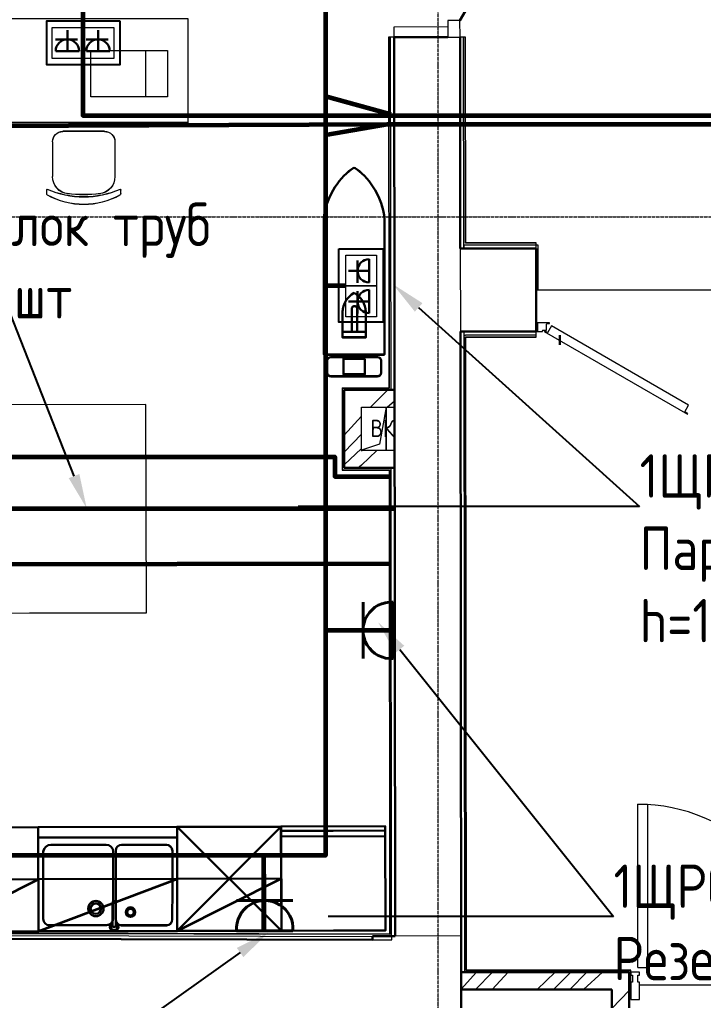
# Model space of a CAD drawing. Header units: millimetres. Extents: x -32 to 417638015, y -35 to 175284279.
# Drawn here: x 416262342 to 416266283, y 175240130 to 175245781 of the extents above; entities that cross this region are included whole.
import ezdxf
from ezdxf import colors
from ezdxf.entities.mleader import LeaderData, LeaderLine
from ezdxf.math import Vec2, Vec3

# ---------------------------------------------------------------- set-up
doc = ezdxf.new("R2010")
doc.units = ezdxf.units.MM
doc.linetypes.add('ADSK_Линия сетки', pattern=[25, 20, -2.5, 0, -2.5])
doc.linetypes.add('ADSK_Штриховая_ш3 п1_5', pattern=[4.5, 3, -1.5])
for name, color, linetype, lineweight in [('_ЭМ_В полу', 26, 'Кабель в трубе', 60), ('_ЭМ_гофра', 5, 'Continuous', 60), ('_ЭМ_ТХобщее_слой', 7, 'Continuous', 30), ('Аннотация', 7, 'Continuous', 18), ('Витраж', 7, 'Continuous', 9), ('Двери', 7, 'Continuous', 9), ('Обобщенные модели', 7, 'Continuous', 18), ('Оси', 253, 'Continuous', 9), ('Перекрытие', 7, 'Continuous', 18), ('Стены внутренние', 7, 'Continuous', 18), ('Стены несущие', 7, 'Continuous', 30), ('Стены отделка', 7, 'Continuous', 30), ('Стены штриховка', 7, 'Continuous', 9), ('ТХ', 5, 'Continuous', 0), ('ШТРИХОВКА', 252, 'Continuous', 15), ('Электро', 250, 'Continuous', 25), ('ЭМ', 5, 'Continuous', 40), ('ЭОМ_Кабель для СУП', 150, 'Continuous', 9)]:
    doc.layers.add(name, color=color, linetype=linetype, lineweight=lineweight)
for name, color, linetype in [('_ЭМ_Надписи', 7, 'Continuous'), ('ВНУТРЯНКА', 1, 'Continuous'), ('ЭОМ_Лотки рабочие', 5, 'Continuous')]:
    doc.layers.add(name, color=color, linetype=linetype)
doc.layers.add('PDF _ЭОМ _розетки', color=7, linetype='Continuous', true_color=0xeb0000)
doc.layers.add('Линии', color=7, linetype='Continuous', lineweight=9, true_color=0x00a600)
doc.styles.add('GOST Common_5', font='GOST_Common.ttf', dxfattribs={"width": 0.9, "height": 200})
doc.styles.add('ЭОМ', font='isocpeur.ttf', dxfattribs={"width": 0.85, "height": 250})
doc.linetypes.add('Кабель в трубе', pattern='A,8,[133,ltypeshp.shx,S=1,R=0,X=10,Y=1.3],-3,[130,ltypeshp.shx,S=1.5,R=-45,X=-1.5,Y=0],8', length=19)
pattern_1 = [(45, (-31496.66335460375, 188.9018102923583), (-269.4076836320746, 269.4076836320746), []), (45, (-31406.86075460375, 188.9018102923583), (-269.4076836320746, 269.4076836320746), []), (45, (-31317.05815460374, 188.9018102923583), (-269.4076836320746, 269.4076836320746), []), (45, (-31227.25535460375, 188.9018102923583), (-269.4076836320746, 269.4076836320746), [])]

# ---------------------------------------------------------------- blocks, each defined once
blk = doc.blocks.new('Стул ученич штабелир №5-7')
at = {"color": 0, "linetype": 'ByBlock', "lineweight": -2}
for p, q in [((-120.064222017827, -6.874120663269423e-05), (120.064222017827, 6.874120663269423e-05)), ((-120.0642220180016, -6.874130849610083e-05), (120.0642220177106, 6.874110476928763e-05)), ((-179.935777982173, -59.99993125879337), (-179.935777982173, -260.3112319844695)), ((-179.9357779823476, -59.99993125888795), (-179.9357779823476, -260.3112319845714)), ((180.064222017827, -59.99993125879337), (180.064222017827, -260.3112319844695)), ((180.0642220177106, -59.99993125888795), (180.0642220177106, -260.3112319845714)), ((-213.4357779821148, -359.0004116515302), (-213.4357779821148, -337.3406056039639)), ((-213.4357779822894, -359.0004116516247), (-213.4357779822894, -337.3406056040585)), ((213.564222017827, -359.0004116515302), (213.564222017827, -337.3406056039639)), ((213.5642220176524, -359.0004116516247), (213.5642220176524, -337.3406056040585))]:
    blk.add_line(p, q, dxfattribs=at)
for centre, radius, start, end in [((-119.9357779822312, -59.99993125879337), 60.00000000000227, 90, 180), ((-119.9357779823476, -59.99993125885157), 59.99999999995964, 90, 180), ((120.0642220178852, -59.99993125879337), 60.00000000000227, 0, 90), ((120.0642220177106, -59.99993125885157), 59.99999999995964, 0, 90), ((-79.93577798217302, -260.3112319844549), 100.0000000000176, 180, 264.2584419996841), ((-79.93577798234764, -260.3112319845568), 100.0000000000176, 180, 264.2584419996841), ((80.06422201782698, -260.3112319844549), 100.0000000000176, 275.7415580003159, 0), ((80.06422201765236, -260.3112319845568), 100.0000000000176, 275.7415580003159, 0), ((-210.435777982173, -337.3406056039494), 2.999999999983853, 63.89783268162118, 180), ((-210.4357779823476, -337.340605604044), 2.999999999983853, 63.89783268162118, 180), ((0.06422201782697812, 142.3201924452005), 520.8201237039044, 246.3195110063149, 293.6804889936851), ((0.06422201765235513, 142.3201924450987), 520.8201237039044, 246.3195110063149, 293.6804889936851), ((210.564222017827, -337.3406056039494), 2.999999999983853, 0, 116.1021673183788), ((210.5642220176524, -337.340605604044), 2.999999999983853, 0, 116.1021673183788), ((-203.435777982173, -359.0004116515447), 9.999999999989248, 180, 238.068250632605), ((-203.4357779823476, -359.0004116516466), 9.999999999989248, 180, 238.068250632605), ((0.06422201782697812, 9.04909030158342), 430.5490215606072, 240.9916647866204, 299.0083352133797), ((0.06422201765235513, 9.049090301488832), 430.5490215606072, 240.9916647866204, 299.0083352133797), ((0.06422201782697812, 435.5341415462426), 800.3966485555333, 263.2469772545854, 276.7530227454146), ((0.06422201765235513, 435.5341415461407), 800.3966485555333, 263.2469772545854, 276.7530227454146), ((203.564222017827, -359.0004116515447), 9.999999999989248, 301.931749367395, 0), ((203.5642220176524, -359.0004116516466), 9.999999999989248, 301.931749367395, 0)]:
    blk.add_arc(centre, radius, start, end, dxfattribs=at)
blk = doc.blocks.new('ТХ 1 этаж.')
at = {"color": 252, "true_color": 0x939598}
for p, q in [((6753.466182614153, 11577.13140410499), (6753.466182614153, 10785.42958492355)), ((7103.466182614153, 10785.42958492355), (7103.466182614153, 11577.13140410499)), ((6753.466182614153, 10785.42958492355), (7103.466182614153, 10785.42958492355)), ((6773.466182614153, 10750.42958492355), (6773.466182614153, 10680.42958492355)), ((6793.466182614153, 10770.42958492355), (7063.466182614153, 10770.42958492355)), ((7083.466182614153, 10680.42958492355), (7083.466182614153, 10750.42958492355)), ((6793.466182614153, 10660.42958492355), (7063.466182614153, 10660.42958492355)), ((6509.034871839598, 7465.264304402866), (5907.679251192269, 8063.905613966344)), ((6507.677716297665, 8065.262769508292), (5909.036406734202, 7463.907148860919)), ((5107.817013272594, 8002.096226733236), (5907.81496674646, 8003.905767455813)), ((4509.039988154967, 7460.740452596452), (5108.359875489405, 7762.096840691054)), ((5109.038453260335, 7462.0976081384), (5908.357828963242, 7763.906381413632)), ((5909.036406734202, 7463.907148860919), (6508.356294068639, 7765.263536955579))]:
    blk.add_line(p, q, dxfattribs=at)
for points in [[(6995.966186752019, 11031.30959849758), (6995.966186752019, 10885.42958592577), (6860.966186752019, 10885.42958592577), (6860.966186752019, 11031.30959849758)], [(6915.979132612643, 10885.42958592577), (6944.907763143477, 10885.42958592577)]]:
    blk.add_lwpolyline(points, dxfattribs=at)
blk.add_lwpolyline([(6944.907763143477, 10917.09588932199), (6944.907763143477, 11054.15318637295, 0.414213562373095), (6934.907763143477, 11064.15318637295), (6925.979132612643, 11064.15318637295, 0.414213562373095), (6915.979132612643, 11054.15318637295), (6915.979132612643, 10917.09588932199)], format="xyb", dxfattribs=at)
for points in [[(6995.966186752019, 10885.42958592577), (6995.966186752019, 10917.09588932199), (6860.966186752019, 10917.09588932199), (6860.966186752019, 10885.42958592577)], [(6990.557854855841, 10761.37556630687), (6990.557854855841, 10672.25546002702), (6866.374510372465, 10672.25546002702), (6866.374510372465, 10761.37556630687)], [(6946.966182614153, 10785.42958492355), (6946.966182614153, 10770.42958492355), (6909.966182614153, 10770.42958492355), (6909.966182614153, 10785.42958492355)], [(4509.039988154967, 7460.740452596452), (5109.038453260378, 7462.097608138341), (5107.681297718445, 8062.096073243767), (4507.682832613034, 8060.738917701819)], [(5109.038453260335, 7462.0976081384), (5107.681297718402, 8062.096073243767), (5907.679251192269, 8063.905613966344), (5909.036406734202, 7463.907148860977)], [(6509.034871839598, 7465.264304402866), (5909.036406734202, 7463.907148860919), (5907.679251192269, 8063.905613966344), (6507.677716297665, 8065.262769508292)], [(6509.481168019818, 7465.265313894372), (7109.475028449262, 7467.979618034558), (7106.760724309032, 8067.973478464002), (6506.766863879588, 8065.259174323815)], [(6507.987921284774, 8008.079646329221), (6507.843115702592, 8040.088756499579), (7106.874612118365, 8042.798707014241), (7107.019417700532, 8010.789596843882)], [(4509.039988154967, 7460.740452596452), (5109.038453260378, 7462.097608138341), (5108.359875489405, 7762.096840691054), (4508.361410384008, 7760.739685149165)], [(5109.038453260335, 7462.0976081384), (5909.036406734202, 7463.907148860977), (5908.357828963242, 7763.906381413632), (5108.359875489376, 7762.096840691054)], [(5909.036406734202, 7463.907148860919), (6509.034871839598, 7465.264304402866), (6508.356294068639, 7765.263536955579), (5908.357828963242, 7763.906381413632)]]:
    blk.add_lwpolyline(points, close=True, dxfattribs=at)
at = {"color": 252, "linetype": 'Continuous', "true_color": 0x939598}
blk.add_lwpolyline([(5136.538337029371, 7706.684507074649, 0.0001136352130638033), (5136.379483416749, 7533.086575068417, 0.411199257868114), (5172.598986289537, 7496.925740094332), (5501.147000890734, 7497.143635854009, 0.3957192167608896), (5539.697507216668, 7533.473595481482), (5539.85457869395, 7707.85940956563), (5539.980730121228, 7837.860902901972), (5540.031752658906, 7919.801173650776, 0.41396727108333), (5498.864162618134, 7960.678133044043), (5180.243462199287, 7960.482692190737, 0.3904183178297725), (5136.815809574444, 7920.727527652634, 0.0002415409670004413), (5136.743276664449, 7836.686178624514, 0.0001515129193359403)], format="xyb", close=True, dxfattribs=at)
for points in [[(5880.595625368966, 7925.561451223912, 0.4066746824872789), (5846.821527163542, 7960.414674021478), (5588.39442345596, 7960.618015675049, 0.4138422312534751), (5554.539006410385, 7926.924963049067), (5554.477166310695, 7838.156321553397), (5554.351014883301, 7708.154828216997), (5554.200477902734, 7530.880113180261, 0.4136190853459641), (5587.972199927579, 7497.07739982038), (5846.425566371094, 7496.874117571046, 0.4140040084168199), (5880.254720680619, 7530.567110792501), (5880.427362081202, 7709.680276749074), (5880.527844817698, 7839.419083321467), (5880.595625368966, 7925.561451223912)], [(5555.422217692685, 7495.673256890499), (5555.419431611212, 7624.623943766986, 0.4144736852576604), (5545.417018251173, 7634.581209662603, 0.4139284312788862), (5535.433489576608, 7624.578736931377), (5535.436275648302, 7495.628050054831)], [(5535.429865902232, 7510.072614219505, 0.2950513068089533), (5520.931398064393, 7487.453751219204, 0.4126391178060672), (5545.489776900693, 7463.084831218293, 0.4126391186460261), (5569.937663316246, 7487.564600043581, 0.2898535514927833), (5555.442070681485, 7510.117880462145)], [(5535.418454280589, 7503.506870855403, 0.2581376305720115), (5526.709199929624, 7487.466820212081, 0.4132083763310135), (5545.476707907481, 7468.862633117998, 0.4132083756938372), (5564.15986142795, 7487.551531050354, 0.257529861167619), (5555.43065907422, 7503.552137074759)]]:
    blk.add_lwpolyline(points, format="xyb", dxfattribs=at)
blk.add_lwpolyline([(5543.438562771233, 7487.504660888284), (5547.430498632923, 7487.513690374501)], dxfattribs=at)
for centre, radius in [((5439.641550988672, 7592.741159287805), 43.99869110545751), ((5439.551857117665, 7592.756331925455), 30.0948177285818), ((5639.248740397408, 7572.592468883551), 27.6006045531858), ((5639.276568830639, 7572.488980213762), 18.83031409954583)]:
    blk.add_circle(centre, radius, dxfattribs=at)
at = {"color": 252, "true_color": 0x939598}
for centre, radius, start, end in [((7173.507952178305, 11519.20656544284), 424.0169514317633, 127.3378350070388, 172.1482866530162), ((6928.466182614153, 11840.42958492355), 20, 52.66216499296117, 127.3378350070388), ((6683.424413050001, 11519.20656544284), 424.0169514317633, 7.851713346983841, 52.66216499296117), ((6988.293912102876, 11027.98380421801), 127.3711527563243, 118.0155875351158, 178.5037760693359), ((6868.63846137136, 11027.98380421801), 127.3711527563243, 1.496223930664044, 61.98441246488424), ((6793.466182614153, 10750.42958492355), 20, 90, 180), ((7063.466182614153, 10750.42958492355), 20, 0, 90), ((6793.466182614153, 10680.42958492355), 20, 180, 270), ((7063.466182614153, 10680.42958492355), 20, 270, 0)]:
    blk.add_arc(centre, radius, start, end, dxfattribs=at)
at = {"color": 252, "linetype": 'Continuous', "true_color": 0x939598}
for points in [[(5588.39442345596, 7960.618015675049), (5588.341897984094, 7960.617896865995), (5588.315635248146, 7960.617837461468), (5588.289372512212, 7960.617778057)], [(5543.438562771233, 7487.504660888284), (5539.025829089427, 7487.757308289292), (5535.446374415798, 7491.163384946412), (5535.436275648302, 7495.628050054831)], [(5547.456761368856, 7487.513749779027), (5547.430498632923, 7487.513690374501), (5547.430498632923, 7487.513690374733), (5547.430498632923, 7487.513690374617)], [(5555.422217692685, 7495.673256890499), (5555.432316460166, 7491.20859178208), (5551.868901005379, 7487.523729737615), (5547.45676136874, 7487.513749779144)]]:
    blk.add_open_spline(points, degree=3, dxfattribs=at)
at = {"layer": 'ТХ', "color": 252, "true_color": 0x939598}
blk.add_line((5729.617374720066, 9897.975517824874), (3029.624281745768, 9891.868317886197), dxfattribs=at)
for points in [[(4769.832399498555, 12721.8641480892), (5969.832399498555, 12721.8641480892), (5969.832399498555, 12121.8641480892), (4769.832399498555, 12121.8641480892)], [(5730.974530262014, 9297.977052719507), (5728.260219178119, 10497.9739829303), (3028.26712620382, 10491.86678299156), (3030.981437287715, 9291.869852780772)]]:
    blk.add_lwpolyline(points, close=True, dxfattribs=at)
at = {"layer": 'ТХ', "color": 252, "lineweight": 0, "true_color": 0x939598}
blk.add_lwpolyline([(5411.275268805606, 12538.31285881263), (5853.275268805606, 12538.31285881263), (5853.275268805606, 12271.31285881263), (5411.275268805606, 12271.31285881263), (5411.275268805606, 12538.31285881263), (5726.275268805606, 12538.31285881263), (5726.275268805606, 12271.31285881263)], dxfattribs=at)
at = {"layer": 'ТХ', "color": 252, "lineweight": 0, "true_color": 0x939598, "xscale": -1}
blk.add_blockref('Стул ученич штабелир №5-7', (5369.832399498555, 12071.8641480892), dxfattribs=at)
blk = doc.blocks.new('1 этаж')
at = {"layer": 'Стены внутренние', "lineweight": 9}
h = blk.add_hatch(dxfattribs=at)
h.set_pattern_fill('ANSI34', color=8, scale=20, style=0)
h.set_pattern_definition(pattern_1)
h.paths.add_polyline_path([(14.36446259150398, 12136.98267858086), (304.5714353705698, 12136.98267858086), (304.685746905423, 12036.98267858081), (114.3644625914749, 12036.98267858081), (114.3644625914749, 11686.98267858073), (14.36446259150398, 11686.98267858073)])
h = blk.add_hatch(dxfattribs=at)
h.set_pattern_fill('ANSI34', color=8, scale=20, style=0)
h.set_pattern_definition(pattern_1)
h.paths.add_polyline_path([(305.0858372773218, 11686.98267858073), (304.9715257424978, 11786.98267858077), (114.3644625914749, 11786.98267858076), (114.3644625914749, 11686.98267858073)])
h = blk.add_hatch(dxfattribs=at)
h.set_pattern_fill('ANSI34', color=8, scale=20, style=0)
h.set_pattern_definition(pattern_1)
h.paths.add_polyline_path([(1111.24950280902, 8680.912750964773), (1556.768156856095, 8680.912750964773), (1556.768156856095, 8780.912750964777), (688.711031371844, 8780.91275096482), (688.7252461630269, 8680.912750964773), (1006.374941675866, 8680.912750964773)])
h = blk.add_hatch(dxfattribs=at)
h.set_pattern_fill('ANSI34', color=8, scale=20, style=0)
h.set_pattern_definition(pattern_1)
h.paths.add_polyline_path([(1556.768156856095, 7713.901810292336), (1656.768156856124, 7713.901810292336), (1656.768156856124, 8780.912750964777), (1556.768156856095, 8780.912750964777), (1556.768156856095, 8186.075984371604)])
at = {"layer": 'Витраж', "color": 8, "lineweight": 18}
for p, q in [((1717.128156856133, 8780.912750964771), (1667.12815685611, 8780.912750964771)), ((1667.12815685611, 8780.912750964771), (1667.12815685611, 8763.912750964759)), ((1667.12815685611, 8763.912750964759), (1677.128156856142, 8763.912750964759)), ((1677.128156856142, 8763.912750964759), (1677.128156856142, 8723.912750964768)), ((1707.128156856101, 8763.912750964759), (1717.128156856133, 8763.912750964759)), ((1707.128156856101, 8723.912750964768), (1707.128156856101, 8763.912750964759)), ((1717.128156856133, 8763.912750964759), (1717.128156856133, 8780.912750964771)), ((1677.128156856142, 8723.912750964768), (1667.12815685611, 8723.912750964768)), ((1667.12815685611, 8723.912750964768), (1667.12815685611, 8623.912750964791)), ((1717.128156856133, 8723.912750964768), (1707.128156856101, 8723.912750964768)), ((1717.128156856133, 8623.912750964791), (1717.128156856133, 8723.912750964768)), ((1667.12815685611, 8623.912750964791), (1717.128156856133, 8623.912750964791))]:
    blk.add_line(p, q, dxfattribs=at)
at = {"layer": 'Двери', "color": 8, "lineweight": 30}
blk.add_line((682.1388049529822, 14265.27069122632), (939.1288040774667, 14711.56783478653), dxfattribs=at)
at = {"layer": 'Двери', "color": 8}
for p, q in [((682.1388049529822, 14265.27069122632), (612.1388506878865, 14265.19067320422)), ((612.1388506878865, 14265.19067320422), (612.2474465750265, 14170.19073527301)), ((682.2474008401223, 14170.27075329511), (682.1388049529822, 14265.27069122632)), ((612.2474465750265, 14170.19073527301), (682.2474008401223, 14170.27075329511)), ((1121.249502809028, 12522.68461963073), (1121.249502809028, 12472.68461963073)), ((1197.420565659575, 12522.68461963073), (1121.249502809028, 12522.68461963073)), ((1131.249502809115, 12522.68461963073), (1121.249502809027, 12522.68461963073)), ((1121.249502809027, 12522.68461963073), (1121.249502809027, 12472.68461963073)), ((1131.249502809115, 12472.68461963073), (1131.249502809115, 12522.68461963073)), ((1181.249502809027, 12480.65651720975), (1181.249502809027, 12516.18361795647)), ((1183.750504483167, 12518.68461963061), (1197.420565659575, 12518.68461963061)), ((1209.320010884836, 12505.55287711805), (1186.820010884825, 12466.58173394776)), ((1197.420565659575, 12518.68461963061), (1197.420565659575, 12522.68461963073)), ((2000.001204539901, 12049.05287711783), (1209.320010884836, 12505.55287711805)), ((1121.249502809028, 12472.68461963073), (1157.420565659576, 12472.68461963073)), ((1121.249502809027, 12472.68461963073), (1131.249502809115, 12472.68461963073)), ((1157.420565659576, 12472.68461963073), (1157.420565659576, 12478.1336306607)), ((1159.943452208627, 12480.65651720975), (1181.249502809027, 12480.65651720975)), ((1169.499502809139, 12476.58173394776), (1167.249502809138, 12472.68461963073)), ((1167.249502809138, 12472.68461963073), (1992.571712615575, 11996.1846196305)), ((1186.820010884825, 12466.58173394776), (1169.499502809139, 12476.58173394776)), ((1977.50120453989, 12010.08173394754), (2000.001204539901, 12049.05287711783)), ((1994.821712615576, 12000.08173394753), (1977.50120453989, 12010.08173394754)), ((1992.571712615575, 11996.1846196305), (1994.821712615576, 12000.08173394753)), ((1707.128156856139, 9748.912750964759), (1762.128156856131, 9748.912750964759)), ((1707.128156856139, 8808.91275096477), (1707.128156856139, 9748.912750964759)), ((1762.128156856131, 9748.912750964759), (1762.128156856131, 8808.91275096477)), ((1707.128156856139, 8808.91275096477), (1762.128156856131, 8808.91275096477))]:
    blk.add_line(p, q, dxfattribs=at)
for centre, radius, start, end in [((1183.750504483167, 12516.18361795647), 2.501001674139161, 90, 180), ((1159.943452208627, 12478.1336306607), 2.522886549050668, 90, 180), ((1707.128156856137, 8763.912750964762), 984.9999999999973, 0, 90)]:
    blk.add_arc(centre, radius, start, end, dxfattribs=at)
at = {"layer": 'Линии', "color": 8, "linetype": 'ADSK_Штриховая_ш3 п1_5', "lineweight": 30}
blk.add_line((1257.001159260195, 12452.6846196317), (1257.001159260195, 12397.16963488349), dxfattribs=at)
at = {"layer": 'Обобщенные модели', "color": 8}
for p, q in [((256.2792775709525, 12036.98267858079), (218.7792775709596, 11824.48267858079)), ((256.2792775709525, 12036.98267858079), (256.2792775709525, 11786.98267858079)), ((256.2792775709525, 11786.98267858079), (256.2792775709525, 12036.98267858079)), ((218.7792775709596, 11824.48267858079), (114.3644625914957, 11789.6777402543))]:
    blk.add_line(p, q, dxfattribs=at)
for radius, start, end in [(2.500000000000002, 0, 180), (2.499999999999998, 120.0000000000103, 180), (2.500000000000002, 180, 0), (2.499999999999999, 239.9999999999897, 345.0000000000051), (2.500000000000002, 14.99999999999487, 90)]:
    blk.add_arc((181.2792775709531, 11911.98267858079), radius, start, end, dxfattribs=at)
at = {"layer": 'Оси', "color": 8, "linetype": 'ADSK_Линия сетки'}
for p, q in [((556.7659264766962, -4162.595295516289), (556.7659264767744, 44411.90026894405)), ((-9557.527964694405, 13133.90181029196), (56672.20057343819, 13133.90181029175))]:
    blk.add_line(p, q, dxfattribs=at)
at = {"layer": 'Перекрытие', "color": 8}
for p, q in [((302.1790622392145, 14229.83633054521), (612.1788596989354, 14230.19069607167)), ((302.2476491152775, 14169.83636974659), (302.1790622392145, 14229.83633054521)), ((1121.24950280902, 12972.6846196317), (1131.24950280902, 12972.6846196317)), ((1131.24950280902, 12972.6846196317), (1131.24950280902, 12712.68461963171)), ((1121.24950280902, 12712.6846196317), (2831.24950280902, 12712.68461963169)), ((688.2354706821206, 8783.901810291936), (708.4128178000683, 8783.901810291936)), ((3377.12815685611, 8705.91275096477), (1717.128156856139, 8705.91275096477))]:
    blk.add_line(p, q, dxfattribs=at)
at = {"layer": 'Стены несущие', "color": 8}
for p, q in [((612.2474465750274, 14170.19073527304), (302.2476491152775, 14169.83636974659)), ((302.2476491152775, 14169.83636974659), (308.1692828082596, 8989.577263273652)), ((683.6392422374629, 12952.68461963169), (682.2474008401332, 14170.27075329515)), ((683.6392422374629, 12952.68461963169), (1121.24950280902, 12952.68461963169)), ((1121.24950280902, 12472.68461963173), (1121.24950280902, 12952.68461963169)), ((1121.24950280902, 12472.68461963173), (684.1879376046418, 12472.68461963173)), ((684.1879376046418, 12472.68461963173), (688.458173369494, 8737.072311522537)), ((14.36446259150398, 12136.98267858086), (14.36446259150398, 11686.98267858072)), ((14.36446259150398, 12136.98267858086), (304.5714353705698, 12136.98267858085)), ((14.36446259150398, 11686.98267858072), (305.0858372773218, 11686.98267858072)), ((308.1692828082596, 8989.577263273652), (177.2545528245973, 8988.954684280729)), ((177.2545528245973, 8988.954684280729), (177.3532061688602, 8968.210046127388)), ((177.3532061688602, 8968.210046127388), (-5579.241653367455, 8982.122852085635)), ((1656.768156856124, 8780.91275096474), (688.711031371844, 8780.912750964813)), ((688.711031371844, 8780.912750964813), (688.711031371844, 8680.912750964762)), ((1656.768156856124, 7613.901810292351), (1656.768156856124, 8780.91275096474)), ((688.458173369494, 8737.072311522537), (694.1735977208009, 7535.24371753907)), ((688.711031371844, 8680.912750964762), (1556.768156856095, 8680.912750964762)), ((1556.768156856095, 8680.912750964762), (1556.768156856095, 7713.901810292329))]:
    blk.add_line(p, q, dxfattribs=at)
at = {"layer": 'Стены отделка', "color": 8, "lineweight": 9}
for p, q in [((302.2476491152775, 14169.83636974659), (270.3188379271887, 14169.79987143243)), ((270.3188379271887, 14169.79987143243), (272.6012533275352, 12148.84909899619)), ((308.1692828082596, 8989.577263273652), (302.3188170228095, 14169.83645109967)), ((714.2473799327272, 14170.30733296239), (682.2474008401332, 14170.27075329515)), ((715.6026834537042, 12984.68461963168), (714.2473799327272, 14170.30733296239)), ((703.6392553045589, 12952.68461963169), (703.61639299753, 12972.68461963169)), ((703.6163929975883, 12972.68461963169), (703.6163929975883, 12952.68461963169)), ((703.6163929975883, 12972.68461963169), (713.6163995311363, 12972.68461963169)), ((1121.24950280902, 12984.68461963168), (715.6026834537042, 12984.68461963168)), ((1121.24950280902, 12952.68461963169), (1121.24950280902, 12984.68461963168)), ((704.1879245375167, 12472.70748192371), (684.1879376046418, 12472.68461963173)), ((704.1879245375167, 12472.70748192371), (708.4080717573524, 8780.91275096474)), ((704.1879506717378, 12472.68461963173), (704.1879506717378, 12452.68461963173)), ((704.1879506717378, 12452.68461963173), (714.2108195122564, 12452.68461963173)), ((720.3943622135266, 8792.91275096474), (716.2245382031251, 12440.68461963167)), ((716.2245382031833, 12440.68461963167), (1121.24950280902, 12440.68461963167)), ((1121.24950280902, 12440.68461963167), (1121.24950280902, 12472.68461963173)), ((2.36446259150398, 12148.98367456343), (2.36446259150398, 11676.98267858076)), ((2.36446259150398, 12148.98367456343), (272.6012533275352, 12148.84909899619)), ((114.3644625914749, 11786.98267858076), (114.3644625914749, 12036.98267858081)), ((114.3644625914749, 12036.98267858081), (304.685746905423, 12036.98267858081)), ((304.9715257424978, 11786.98267858076), (114.3644625914749, 11786.98267858076)), ((4.364462591474876, 11674.98267858072), (273.1362760199409, 11675.11652460202)), ((273.1362760199409, 11675.11652460202), (276.15752356351, 8999.971344720001)), ((288.1693774703308, 8989.482151585878), (285.1228823110578, 11686.98267858072)), ((-5559.36533361538, 9002.074872483849), (289.2800578965689, 8987.939594522413)), ((276.1575235634518, 8999.971344720001), (-5547.439541764092, 9014.046084722697)), ((276.1710761645227, 8987.971276918663), (276.1694342675037, 8989.425084573199)), ((288.1692955631588, 8989.55467574723), (308.1692828082596, 8989.577263273652)), ((289.2317211083136, 8967.939652933619), (289.2800578965689, 8987.939594522413)), ((177.3532061688602, 8968.210046127388), (289.2317211083136, 8967.939652933619)), ((688.4045255869278, 8784.00351807481), (708.4045125198318, 8784.02638036686)), ((1667.128156856139, 8792.912750964806), (720.3943622134684, 8792.91275096474)), ((1667.128156856139, 8630.91275096474), (1667.128156856139, 8792.912750964806)), ((1656.768156856124, 8630.91275096474), (1667.128156856139, 8630.91275096474))]:
    blk.add_line(p, q, dxfattribs=at)
at = {"layer": 'Стены штриховка', "color": 8}
for p, q in [((272.3188366206305, 14169.80215766163), (274.6033624954289, 12146.98267858082)), ((284.6146626432892, 12136.98267858085), (282.3188300880429, 14169.81358880762)), ((703.61639299753, 12972.68461963169), (702.2473877730372, 14170.29361558713)), ((713.60496837768, 12982.68461963172), (712.2473812394892, 14170.30504673319)), ((683.6392422374629, 12952.68461963169), (684.1879376046418, 12472.68461963173)), ((1121.24950280902, 12982.68461963172), (713.60496837768, 12982.68461963172)), ((713.6163995311363, 12972.68461963169), (1121.24950280902, 12972.68461963169)), ((1121.24950280902, 12452.68461963173), (714.2108195122564, 12452.68461963173)), ((718.3966471375024, 8790.912750964704), (714.2222506657126, 12442.6846196317)), ((714.2222506657126, 12442.6846196317), (1121.24950280902, 12442.6846196317)), ((4.36446259150398, 12146.98267858082), (4.364462591474876, 11676.98267858076)), ((4.364462591474876, 12146.98267858082), (274.6033624954289, 12146.98267858082)), ((2.36446259150398, 11676.98267858076), (2.36446259150398, 11674.98267858072)), ((2.36446259150398, 11674.98267858072), (4.364462591474876, 11674.98267858072)), ((4.364462591474876, 11676.98267858076), (275.1341697039607, 11676.98267858076)), ((14.36446259365766, 11686.98267858079), (14.36446259365766, 11688.98267858076)), ((16.36446259362856, 11686.98267858079), (14.36446259365766, 11686.98267858079)), ((275.1341697039315, 11676.98267858076), (278.1597890648991, 8997.966499710532)), ((278.1597890648409, 8997.966499710601), (-5549.427173739314, 9012.050882682921)), ((687.2487858941604, 8991.380016373285), (308.1692828082596, 8989.577263273652)), ((688.458173369494, 8737.072311522537), (687.2487858941604, 8991.380016373285)), ((1667.128156856139, 8790.912750964773), (718.3966471375024, 8790.912750964773)), ((1667.128156856139, 8780.91275096474), (1656.768156856124, 8780.91275096474)), ((1656.768156856124, 8755.912750964799), (1667.128156856139, 8755.91275096473)), ((1656.768156856124, 8655.912750964755), (1667.128156856139, 8655.912750964755))]:
    blk.add_line(p, q, dxfattribs=at)
at = {"layer": 'ЭОМ_Лотки рабочие'}
blk.add_blockref('ТХ 1 этаж.', (-6856.491728035588, 1554.379405807718), dxfattribs=at)
at = {"layer": 'Аннотация', "color": 8, "style": 'GOST Common_5', "width": 0.9}
blk.add_text('ВК', height=100, dxfattribs=at).set_placement((165.9031771862647, 11864.99711522204))
blk = doc.blocks.new('_ЭМ_ТХ2_1этаж')
at = {"color": 252, "true_color": 0x939598}
for p, q in [((117901.3570621374, -57616.37986485617), (117901.3570621374, -58408.08168403761)), ((118251.3570621374, -58408.08168403761), (118251.3570621374, -57616.37986485617)), ((117901.3570621374, -58408.08168403761), (118251.3570621374, -58408.08168403761)), ((117941.3570621374, -58423.08168403761), (118211.3570621374, -58423.08168403761)), ((117921.3570621374, -58443.08168403761), (117921.3570621374, -58513.08168403761)), ((118231.3570621374, -58513.08168403761), (118231.3570621374, -58443.08168403761)), ((117941.3570621374, -58533.08168403761), (118211.3570621374, -58533.08168403761)), ((117656.9257513628, -61728.24696455831), (117055.5701307155, -61129.60565499485)), ((117655.5685958209, -61128.24849945291), (117056.9272862574, -61729.60412010024)), ((116255.7078927958, -61191.41504222794), (117055.7058462697, -61189.60550150537)), ((115656.9308676782, -61732.77081636475), (116256.2507550126, -61431.41442827012)), ((116256.9293327836, -61731.41366082281), (117056.2487084865, -61429.60488754753)), ((117056.9272862574, -61729.60412010024), (117656.2471735919, -61428.24773200561))]:
    blk.add_line(p, q, dxfattribs=at)
blk.add_lwpolyline([(118092.7986426667, -58276.41537963917), (118092.7986426667, -58139.35808258822, 0.414213562373095), (118082.7986426667, -58129.35808258822), (118073.8700121359, -58129.35808258822, 0.414213562373095), (118063.8700121359, -58139.35808258822), (118063.8700121359, -58276.41537963917)], format="xyb", dxfattribs=at)
for points in [[(118143.8570662753, -58162.20167046358), (118143.8570662753, -58308.08168303539), (118008.8570662753, -58308.08168303539), (118008.8570662753, -58162.20167046358)], [(118063.8700121359, -58308.08168303539), (118092.7986426667, -58308.08168303539)]]:
    blk.add_lwpolyline(points, dxfattribs=at)
for points in [[(118143.8570662753, -58308.08168303539), (118143.8570662753, -58276.41537963917), (118008.8570662753, -58276.41537963917), (118008.8570662753, -58308.08168303539)], [(118138.4487343791, -58432.13570265429), (118138.4487343791, -58521.25580893414), (118014.2653898957, -58521.25580893414), (118014.2653898957, -58432.13570265429)], [(118094.8570621374, -58408.08168403761), (118094.8570621374, -58423.08168403761), (118057.8570621374, -58423.08168403761), (118057.8570621374, -58408.08168403761)], [(115656.9308676782, -61732.77081636475), (116256.9293327836, -61731.41366082281), (116255.5721772417, -61131.41519571741), (115655.5737121363, -61132.77235125934)], [(116256.9293327836, -61731.41366082281), (116255.5721772416, -61131.4151957174), (117055.5701307155, -61129.60565499483), (117056.9272862574, -61729.60412010023)], [(117656.9257513628, -61728.24696455831), (117056.9272862574, -61729.60412010024), (117055.5701307155, -61129.60565499485), (117655.5685958209, -61128.24849945291)], [(117657.3720475431, -61728.24595506684), (118257.3659079725, -61725.53165092661), (118254.6516038323, -61125.53779049716), (117654.6577434028, -61128.25209463739)], [(117655.878800808, -61185.43162263196), (117655.7339952258, -61153.42251246159), (118254.7654916416, -61150.71256194695), (118254.9102972238, -61182.72167211732)], [(115656.9308676782, -61732.77081636475), (116256.9293327836, -61731.41366082281), (116256.2507550126, -61431.41442827012), (115656.2522899073, -61432.77158381205)], [(116256.9293327836, -61731.41366082281), (117056.9272862574, -61729.60412010023), (117056.2487084865, -61429.60488754753), (116256.2507550126, -61431.4144282701)], [(117056.9272862574, -61729.60412010024), (117656.9257513628, -61728.24696455831), (117656.2471735919, -61428.24773200561), (117056.2487084865, -61429.60488754755)]]:
    blk.add_lwpolyline(points, close=True, dxfattribs=at)
at = {"color": 252, "linetype": 'Continuous', "true_color": 0x939598}
blk.add_lwpolyline([(116284.4292165526, -61486.82676188654, 0.0001136352130638033), (116284.27036294, -61660.42469389275, 0.411199257868114), (116320.4898658128, -61696.58552886687), (116649.037880414, -61696.36763310717, 0.3957192167608896), (116687.5883867399, -61660.0376734797), (116687.7454582172, -61485.65185939555), (116687.8716096445, -61355.65036605924), (116687.9226321821, -61273.71009531039, 0.41396727108333), (116646.7550421414, -61232.83313591716), (116328.1343417225, -61233.02857677043, 0.3904183178297725), (116284.7066890977, -61272.78374130852, 0.0002415409670004413), (116284.6341561877, -61356.82509033669, 0.0001515129193359403)], format="xyb", close=True, dxfattribs=at)
for points in [[(117028.4865048922, -61267.94981773729, 0.4066746824872789), (116994.7124066868, -61233.09659493972), (116736.2853029792, -61232.89325328615, 0.4138422312534751), (116702.4298859336, -61266.5863059121), (116702.3680458339, -61355.3549474078), (116702.2418944065, -61485.35644074422), (116702.091357426, -61662.63115578089, 0.4136190853459641), (116735.8630794508, -61696.43386914083), (116994.3164458943, -61696.63715139011, 0.4140040084168199), (117028.1456002039, -61662.94415816868), (117028.3182416044, -61483.83099221213), (117028.4187243409, -61354.0921856397), (117028.4865048922, -61267.94981773729)], [(116703.3130972159, -61697.83801207071), (116703.3103111345, -61568.88732519418, 0.4144736852576604), (116693.3078977744, -61558.93005929858, 0.4139284312788862), (116683.3243690998, -61568.93253202981), (116683.3271551715, -61697.88321890637)], [(116683.3207454255, -61683.43865474167, 0.2950513068089533), (116668.8222775876, -61706.05751774199, 0.4126391178060672), (116693.3806564239, -61730.4264377429, 0.4126391186460261), (116717.8285428395, -61705.94666891763, 0.2898535514927833), (116703.3329502047, -61683.39338849905)], [(116683.3093338038, -61690.0043981058, 0.2581376305720115), (116674.6000794529, -61706.04444874908, 0.4132083763310135), (116693.3675874307, -61724.6486358432, 0.4132083756938372), (116712.0507409512, -61705.95973791082, 0.257529861167619), (116703.3215385975, -61689.95913188645)]]:
    blk.add_lwpolyline(points, format="xyb", dxfattribs=at)
blk.add_lwpolyline([(116691.3294422945, -61706.00660807289), (116695.3213781562, -61705.99757858666)], dxfattribs=at)
for centre, radius in [((116587.5324305119, -61600.77010967338), 43.99869110545751), ((116587.4427366409, -61600.75493703575), 30.0948177285818), ((116787.1396199207, -61620.91880007763), 27.6006045531858), ((116787.1674483539, -61621.02228874739), 18.83031409954583)]:
    blk.add_circle(centre, radius, dxfattribs=at)
at = {"color": 252, "true_color": 0x939598}
for centre, radius, start, end in [((118321.3988317015, -57674.30470351832), 424.0169514317633, 127.337835006786, 172.1482866542551), ((118076.3570621374, -57353.08168403761), 20, 52.66216499321402, 127.337835006786), ((117831.3152925732, -57674.30470351832), 424.0169514317633, 7.851713345744921, 52.66216499321402), ((118136.1847916261, -58165.52746474316), 127.3711527563243, 118.0155875337923, 178.5037760693359), ((118016.5293408946, -58165.52746474316), 127.3711527563243, 1.496223930664044, 61.98441246620774), ((117941.3570621374, -58443.08168403761), 20, 90, 180), ((118211.3570621374, -58443.08168403761), 20, 0, 90), ((117941.3570621374, -58513.08168403761), 20, 180, 270), ((118211.3570621374, -58513.08168403761), 20, 270, 0)]:
    blk.add_arc(centre, radius, start, end, dxfattribs=at)
at = {"color": 252, "linetype": 'Continuous', "true_color": 0x939598}
for points in [[(116736.2853029792, -61232.89325328615), (116736.2327775073, -61232.89337209518), (116736.2065147714, -61232.89343149969), (116736.1802520355, -61232.89349090421)], [(116691.3294422945, -61706.00660807289), (116686.9167086127, -61705.75396067189), (116683.337253939, -61702.34788401477), (116683.3271551715, -61697.88321890637)], [(116695.3476408921, -61705.99751918215), (116695.3213781562, -61705.99757858666), (116695.3213781562, -61705.99757858643), (116695.3213781562, -61705.99757858655)], [(116703.3130972159, -61697.83801207071), (116703.3231959834, -61702.30267717911), (116699.7597805286, -61705.98753922357), (116695.347640892, -61705.99751918203)]]:
    blk.add_open_spline(points, degree=3, dxfattribs=at)
at = {"layer": 'ТХ', "color": 252, "true_color": 0x939598}
blk.add_line((116877.5082542433, -59295.5357511363), (114177.515161269, -59301.64295107499), dxfattribs=at)
for points in [[(115917.7232790218, -56471.64712087202), (117117.7232790218, -56471.64712087202), (117117.7232790218, -57071.64712087202), (115917.7232790218, -57071.64712087202)], [(116878.8654097853, -59895.5342162417), (116876.1510987014, -58695.5372860309), (114176.1580057271, -58701.6444859696), (114178.872316811, -59901.64141618039)]]:
    blk.add_lwpolyline(points, close=True, dxfattribs=at)
at = {"layer": 'ТХ', "color": 252, "lineweight": 0, "true_color": 0x939598}
blk.add_lwpolyline([(116559.1661483288, -56655.19841014853), (117001.1661483288, -56655.19841014853), (117001.1661483288, -56922.19841014853), (116559.1661483288, -56922.19841014853), (116559.1661483288, -56655.19841014853), (116874.1661483288, -56655.19841014853), (116874.1661483288, -56922.19841014853)], dxfattribs=at)
at = {"layer": 'ТХ', "color": 252, "lineweight": 0, "true_color": 0x939598, "xscale": -1}
blk.add_blockref('Стул ученич штабелир №5-7', (116517.7232790218, -57121.64712087202), dxfattribs=at)
blk = doc.blocks.new('Люк на 2 места')
at = {"layer": 'PDF _ЭОМ _розетки', "color": 3, "linetype": 'Continuous', "lineweight": 25, "transparency": 33554687}
blk.add_lwpolyline([(0, 254.611537267454), (0, 0), (-421.6430145604536, 0), (-421.6430145604536, 254.611537267454)], close=True, dxfattribs=at)
at = {"layer": 'PDF _ЭОМ _розетки', "color": 7, "linetype": 'Continuous', "lineweight": 20, "transparency": 33554687}
for points in [[(-213.3615254405886, 215.0589038403705), (-213.3615254405886, 37.25763264019042), (-391.1627966398373, 37.25763264019042), (-391.1627966398373, 215.0589038403705)], [(-35.56025424040854, 215.0589038403705), (-35.56025424040854, 37.25763264019042), (-213.3615254405886, 37.25763264019042), (-213.3615254405886, 215.0589038403705)]]:
    blk.add_lwpolyline(points, close=True, dxfattribs=at)
at = {"layer": 'ВНУТРЯНКА', "color": 5, "lineweight": 30, "ltscale": 100, "transparency": 33554687}
for p, q in [((-244.3192684613168, 147.1595522398129), (-372.1882726578042, 147.1595522398129)), ((-67.62614537868649, 147.1595522398129), (-195.4951495751739, 147.1595522398129))]:
    blk.add_line(p, q, dxfattribs=at)
at = {"layer": 'Электро', "color": 5, "lineweight": 30, "transparency": 33554687}
for p, q in [((-303.1640448067337, 80.04207369033247), (-303.1640448067337, 200.1038587875664)), ((-126.4709217250347, 80.04207369033247), (-126.4709217250347, 200.1038587875664)), ((-370.4317668490112, 80.04207369033247), (-235.8956041466445, 80.04207369033247)), ((-193.7386437673122, 80.04207369033247), (-59.20248106401414, 80.04207369033247))]:
    blk.add_line(p, q, dxfattribs=at)
at = {"layer": 'Электро', "color": 5, "lineweight": 30, "transparency": 33554687, "extrusion": (0, 0, -1)}
for centre in [(-303.1636854978278, 79.8925407603383), (-126.4705624161288, 79.8925407603383)]:
    blk.add_ellipse(centre, major_axis=(-47.56583400309035, -47.56583400309081), ratio=0.9999999999999749, start_param=0.7876211000824064, end_param=3.924767880302308, dxfattribs=at)
blk = doc.blocks.new('1м розетка IP20')
at = {"layer": 'ЭМ', "color": 5}
for p, q in [((-10.46755168188247, 162.7321568910265), (-10.46755168192612, -162.7321568912412)), ((163.0684657593665, 162.7321568816078), (163.0684657593374, -162.7321569010965)), ((-10.46755168189702, -1.091393642127514e-10), (315.4856732268672, -3.637978807091713e-11))]:
    blk.add_line(p, q, dxfattribs=at)
blk.add_arc((0, 0), 163.0684657580474, 266.3195877734414, 93.6804122265587, dxfattribs=at)

msp = doc.modelspace()

# ---------------------------------------------------------------- linework, layer by layer
at = {"layer": '_ЭМ_В полу', "ltscale": 25}
for points in [[(416260311.5308095, 175249246.6567643), (416260311.5308095, 175245161.4429664), (416264470.9785215, 175245178.9146994)], [(416262706.7406026, 175249246.6472034), (416262706.7406026, 175245229.5644437), (416264476.4694303, 175245229.5644437)], [(416261713.9518464, 175242964.9985502), (416264503.4791157, 175242964.7958438)]]:
    msp.add_lwpolyline(points, dxfattribs=at)
at = {"layer": '_ЭМ_гофра', "linetype": 'ByBlock'}
for points in [[(416261581.2163601, 175251468.7067365), (416264105.1197725, 175251468.7067365), (416264105.1197725, 175240965.200956), (416259750.6663636, 175240965.200956)], [(416264480.9232928, 175245233.7688578), (416264105.1197725, 175245338.4235279)], [(416264480.9280354, 175245229.5694716), (416267029.5926038, 175245229.5694716)], [(416264470.9852374, 175245178.9146994), (416264105.1197725, 175245115.4683993)], [(416264470.9852374, 175245178.9146994), (416267019.6498057, 175245178.9146994)], [(416264221.7150122, 175244246.6930595), (416264105.1197725, 175244246.7071728)], [(416262021.151994, 175243262.5244134), (416264158.5238199, 175243262.5244134), (416264158.5238199, 175243147.7876738), (416264473.2787442, 175243148.1431508)], [(416262023.2289597, 175242644.1813003), (416264471.8447827, 175242646.9467108)], [(416264484.2797028, 175242261.8560214), (416264105.1197725, 175242261.2451137)], [(416263750.3942038, 175240523.3900972), (416263750.3942038, 175240965.200956)]]:
    msp.add_lwpolyline(points, dxfattribs=at)

# ---------------------------------------------------------------- block references
at = {"layer": '_ЭМ_ТХобщее_слой', "lineweight": 50}
msp.add_blockref('_ЭМ_ТХ2_1этаж', (416146193.7251987, 175302259.5538031), dxfattribs=at)
at = {"layer": 'ШТРИХОВКА'}
msp.add_blockref('1 этаж', (416264198.1010904, 175231510.6631508), dxfattribs=at)
at = {"layer": 'ЭМ'}
for p, rotation in [((416264484.2808322, 175242261.8560233), 180), ((416263754.7659953, 175240541.5476162), 89.99999999999999)]:
    msp.add_blockref('1м розетка IP20', p, dxfattribs=dict(at, rotation=rotation))
at = {"layer": 'ЭОМ_Кабель для СУП', "color": 217, "linetype": 'ByBlock', "lineweight": 40, "true_color": 0x93278f, "transparency": 33554687}
msp.add_blockref('Люк на 2 места', (416262920.102128, 175245520.4889352), dxfattribs=at)
at = {"layer": 'ЭОМ_Кабель для СУП', "color": 217, "linetype": 'ByBlock', "lineweight": 40, "true_color": 0x93278f, "transparency": 33554687, "rotation": 90}
msp.add_blockref('Люк на 2 места', (416264436.7739161, 175244460.0577331), dxfattribs=at)

# ---------------------------------------------------------------- leaders
at = {"layer": '_ЭМ_Надписи', "color": 7, "ltscale": 5}
ml = msp.add_multileader_mtext('Standard', dxfattribs=at)
ml.set_content('{\\fGOST Common|b0|i0|c204|p34;\\W0.9;\\C256;блок труб 6шт}', color=1, style='ЭОМ')
ml.set_leader_properties()
ml.build(insert=Vec2(0, 0))
ml.multileader.update_dxf_attribs({"text_left_attachment_type": 6, "text_right_attachment_type": 6, "dogleg_length": 0, "arrow_head_size": 200})
ctx = ml.context
ctx.base_point, ctx.char_height, ctx.arrow_head_size, ctx.landing_gap_size, ctx.plane_origin = Vec3(416262153.9496831, 175244426.5012824, -64.26463315267222), 250, 200, 0, Vec3(416236634.5257857, 175259847.5013307, -64.26463315267222)
ctx.left_attachment, ctx.right_attachment = 6, 6
notes = []
notes.append((ctx, [(0, (1, 1, 0), (416262153.9496831, 175244426.5012824, -64.26463315267222), (1, 0), 0, [(0, [(416262728.5789651, 175242964.9248203, -64.26463315267222)], 0, [])])]))
ctx.mtext.insert, ctx.mtext.width, ctx.mtext.defined_height, ctx.mtext.flow_direction = Vec3(416262153.9496831, 175244726.5012824, -64.26463315267222), 1629.2555459595, 545.6159617257083, 5
ml = msp.add_multileader_mtext('Standard', dxfattribs=at)
ml.set_content('{\\fGOST Common|b0|i0|c204|p34;\\W0.9;\\C256;1ЩРС-1\\fISOCPEUR|b0|i0|c204|p34;\\W0.85; Гр.16\\PПарогенератор \\fGOST Common|b0|i0|c0|p34;\\W0.9;h=\\fGOST Common|b0|i0|c204|p34;1\\fGOST Common|b0|i0|c0|p34;.\\fGOST Common|b0|i0|c204|p34;8м}', color=1, style='ЭОМ')
ml.set_leader_properties()
ml.build(insert=Vec2(0, 0))
ml.multileader.update_dxf_attribs({"text_left_attachment_type": 6, "text_right_attachment_type": 6, "dogleg_length": 0, "arrow_head_size": 200})
ctx = ml.context
ctx.base_point, ctx.char_height, ctx.arrow_head_size, ctx.landing_gap_size, ctx.plane_origin = Vec3(416265915.8668823, 175242976.2930453, -64.26463315267222), 250, 200, 0, Vec3(416240331.0556983, 175257981.4354847, -64.26463315267222)
ctx.left_attachment, ctx.right_attachment = 6, 6
notes.append((ctx, [(0, (1, 1, 0), (416265915.8668823, 175242976.2930453, -64.26463315267222), (1, 0), 0, [(0, [(416264493.2814054, 175244256.8590268, -64.26463315267222)], 0, [])])]))
ctx.mtext.insert, ctx.mtext.width, ctx.mtext.defined_height, ctx.mtext.flow_direction = Vec3(416265915.8668823, 175243276.2930453, -64.26463315267222), 1949.280956594273, 556.1451439120586, 5
ml = msp.add_multileader_mtext('Standard', dxfattribs=at)
ml.set_content('{\\fGOST Common|b0|i0|c204|p34;\\W0.9;\\C256;1ЩРС-1\\fISOCPEUR|b0|i0|c204|p34;\\W0.85; Гр.1\\PРезерв\\P\\pxql;\\fGOST Common|b0|i0|c0|p34;\\W0.9;h=\\fGOST Common|b0|i0|c204|p34;1\\fGOST Common|b0|i0|c0|p34;.\\fGOST Common|b0|i0|c204|p34;8м}', color=1, style='ЭОМ')
ml.set_leader_properties()
ml.build(insert=Vec2(0, 0))
ml.multileader.update_dxf_attribs({"text_left_attachment_type": 6, "text_right_attachment_type": 6, "dogleg_length": 0, "arrow_head_size": 200})
ctx = ml.context
ctx.base_point, ctx.char_height, ctx.arrow_head_size, ctx.landing_gap_size, ctx.plane_origin = Vec3(416265765.471693, 175240612.2903149, -64.26463315267222), 250, 200, 0, Vec3(416240246.0477957, 175256033.2903633, -64.26463315267222)
ctx.left_attachment, ctx.right_attachment = 6, 6
notes.append((ctx, [(0, (1, 1, 0), (416265765.471693, 175240612.2903149, -64.26463315267222), (1, 0), 0, [(0, [(416264408.2735028, 175242308.7139054, -64.26463315267222)], 0, [])])]))
ctx.mtext.insert, ctx.mtext.width, ctx.mtext.defined_height, ctx.mtext.flow_direction = Vec3(416265765.471693, 175240912.2903149, -64.26463315267222), 1629.2555459595, 545.6159617257083, 5
ml = msp.add_multileader_mtext('Standard', dxfattribs=at)
ml.set_content('{\\fGOST Common|b0|i0|c204|p34;\\W0.9;\\C256;1ЩРС-1\\fISOCPEUR|b0|i0|c204|p34;\\W0.85; Гр.17\\P\\fGOST Common|b0|i0|c204|p34;\\W0.9;Холодильник бытовой\\P\\fGOST Common|b0|i0|c0|p34;h=\\fGOST Common|b0|i0|c204|p34;1\\fGOST Common|b0|i0|c0|p34;.\\fGOST Common|b0|i0|c204|p34;1м}', color=1, style='ЭОМ')
ml.set_leader_properties()
ml.build(insert=Vec2(0, 0))
ml.multileader.update_dxf_attribs({"text_left_attachment_type": 6, "text_right_attachment_type": 6, "dogleg_length": 0, "arrow_head_size": 200})
ctx = ml.context
ctx.base_point, ctx.char_height, ctx.arrow_head_size, ctx.landing_gap_size, ctx.plane_origin = Vec3(416247924.0499941, 175231382.7329075), 250, 200, 0, Vec3(416228989.3744478, 175248473.0369273)
ctx.left_attachment, ctx.right_attachment = 6, 6
notes.append((ctx, [(1, (1, 1, 0), (416250903.5954486, 175231382.7329075), (-1, 0), 0, [(0, [(416263775.7401055, 175240521.2625015)], 0, [])])]))
ctx.mtext.insert, ctx.mtext.width, ctx.mtext.defined_height, ctx.mtext.flow_direction = Vec3(416247924.0499941, 175231682.7329075), 4018.344767613336, 1537.475321254171, 5
for ctx, leaders in notes:
    for number, flags, end, landing, length, lines in leaders:
        leader = LeaderData()
        leader.index, (leader.has_last_leader_line, leader.has_dogleg_vector, leader.attachment_direction) = number, flags
        leader.last_leader_point, leader.dogleg_vector, leader.dogleg_length = Vec3(end), Vec3(landing), length
        for number, points, colour, breaks in lines:
            line = LeaderLine()
            line.index, line.vertices, line.color, line.breaks = number, Vec3.list(points), colors.encode_raw_color(colour), breaks
            leader.lines.append(line)
        ctx.leaders.append(leader)

doc.saveas('drawing.dxf')
